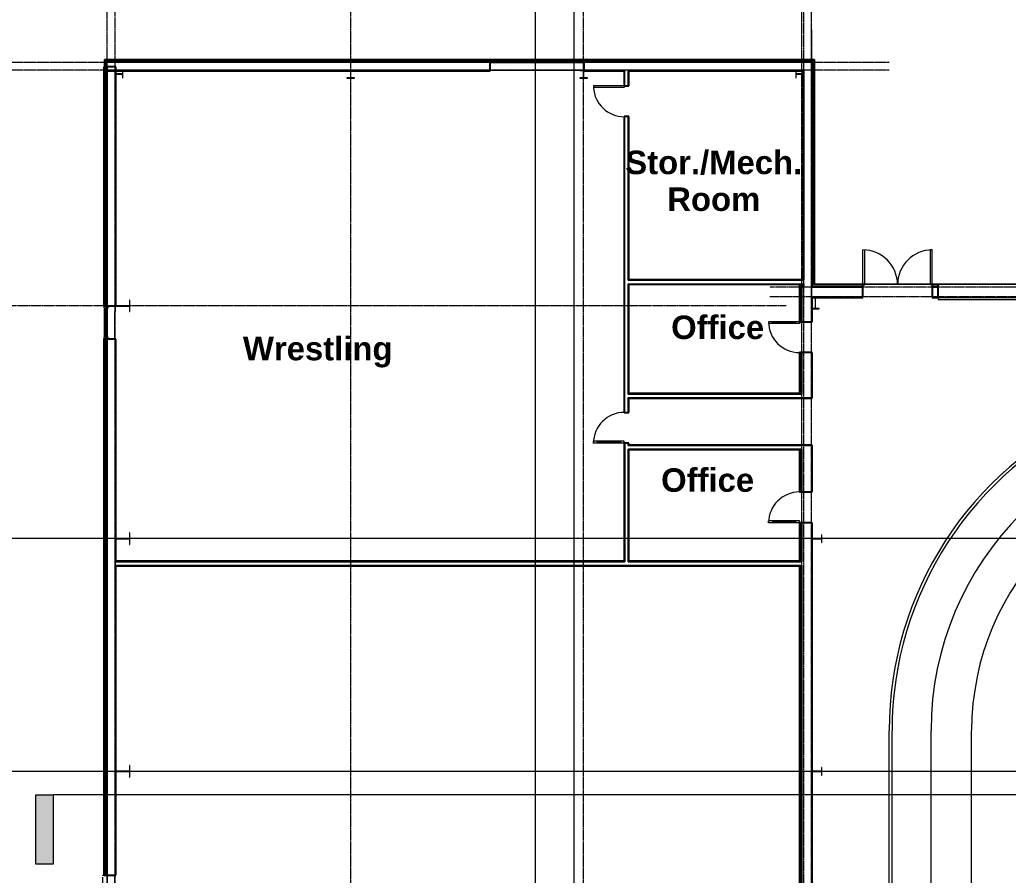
# Model space of a CAD drawing. Header units: inches. Extents: x 21341 to 27231, y -23509 to -20035.
# Drawn here: x 21971 to 22995, y -21734 to -20847 of the extents above; entities that cross this region are included whole.
import ezdxf

# ---------------------------------------------------------------- set-up
doc = ezdxf.new("R2010")
doc.units = ezdxf.units.IN
doc.header["$MEASUREMENT"] = 0
doc.linetypes.add('Grid Line 1_2_', pattern=[0.875, 0.5, -0.125, 0.125, -0.125])
for name, color, linetype, lineweight in [('A-DOOR', 31, 'Continuous', 9), ('A-DOOR-GLAZ', 31, 'Continuous', 15), ('A-FLOR-HRAL', 11, 'Continuous', 9), ('A-FLOR-OTLN', 90, 'Continuous', 9), ('A-GLAZ-CURT', 52, 'Continuous', 9), ('A-GLAZ-CWMG', 51, 'Continuous', 9), ('A-WALL', 113, 'Continuous', 9), ('A-WALL-PATT', 111, 'Continuous', 25), ('C-BLDG-PADS', 91, 'Continuous', 9), ('C-TOPO', 7, 'Continuous', 9), ('EOP-PR', 4, 'Continuous', 9), ('G-ANNO-SYMB', 111, 'Continuous', 9), ('I-WALL', 2, 'Continuous', 9), ('L-SITE-WALL', 31, 'Continuous', 9), ('M-AREA-IDEN', 171, 'Continuous', 9), ('S-BEAM', 12, 'Continuous', 9), ('S-COLS', 52, 'Continuous', 9), ('S-GRID', 1, 'Continuous', 9)]:
    doc.layers.add(name, color=color, linetype=linetype, lineweight=lineweight)
doc.styles.add('Arial_B_1', font='arialbd.ttf', dxfattribs={"height": 24.354149})
pattern_1 = [(45, (0, 0), (-19.00703, 19.00703), []), (45, (0, 28.8), (-19.00703, 19.00703), [])]
pattern_2 = [(0, (0, 0), (61.44, 15.36), [2.534, -43.546, 2.534, -43.546, -245.76]), (0, (0, 0), (61.44, 15.36), [-92.16, 2.534, -89.626, 2.534, -43.546, -107.52]), (0, (0, 0), (61.44, 15.36), [-230.4, 2.534, -28.186, 2.534, -74.266]), (120, (23.04, 7.68), (-44.02215, 45.528601), [2.534, -43.546, 2.534, -43.546, -245.76]), (120, (23.04, 7.68), (-44.02215, 45.528601), [-92.16, 2.534, -89.626, 2.534, -43.546, -107.52]), (120, (23.04, 7.68), (-44.02215, 45.528601), [-230.4, 2.534, -28.186, 2.534, -74.266]), (240, (30.72, 38.4), (-17.41785, -60.888601), [2.534, -43.546, 2.534, -43.546, -245.76]), (240, (30.72, 38.4), (-17.41785, -60.888601), [-92.16, 2.534, -89.626, 2.534, -43.546, -107.52]), (240, (30.72, 38.4), (-17.41785, -60.888601), [-230.4, 2.534, -28.186, 2.534, -74.266])]
pattern_3 = [(0, (0, 0), (0, 24), []), (90, (0, 0), (-24, 1e-15), [])]

# ---------------------------------------------------------------- blocks, each defined once
blk = doc.blocks.new('Girt_C - 8_D-1076698-First Floor Plan')
at = {"layer": 'S-BEAM'}
for p, q in [((22061.6, -21143.7), (22061.6, -21143.9)), ((22061.6, -21145.9), (22061.6, -21176.2)), ((22069.6, -21178.2), (22069.6, -21149.8)), ((22061.6, -21733.9), (22061.6, -22301.9)), ((22069.6, -21861.6), (22069.6, -21733.9)), ((22069.6, -22102.8), (22069.6, -21873.6)), ((22069.6, -22336.6), (22069.6, -22114.8)), ((22061.6, -22303.9), (22061.6, -22334.2)), ((22061.6, -22336.2), (22061.6, -22336.6))]:
    blk.add_line(p, q, dxfattribs=at)
blk = doc.blocks.new('Single-Glass 1 - 32_ x96_-948363-First Floor Plan')
at = {"layer": 'A-DOOR', "lineweight": 13}
for p, q in [((14, -2.375), (14, -6.375)), ((16, -2.375), (14, -2.375)), ((14, -6.375), (16, -6.375)), ((16, -2.375), (16, -6.375)), ((14, -30.375), (14, -34.375)), ((14, -30.375), (16, -30.375)), ((16, -30.375), (16, -34.375)), ((16, -34.375), (14, -34.375))]:
    blk.add_line(p, q, dxfattribs=at)
at = {"layer": 'A-DOOR'}
for p, q in [((14, -6.375), (14, -30.375)), ((16, -6.375), (16, -30.375))]:
    blk.add_line(p, q, dxfattribs=at)
blk.add_arc((16, -2.375), 32, 180, 270, dxfattribs=at)
at = {"layer": 'A-DOOR-GLAZ'}
blk.add_line((15, -30.375), (15, -6.375), dxfattribs=at)
blk = doc.blocks.new('Single-Flush - 32_ x 84_-489871-First Floor Plan')
at = {"layer": 'A-DOOR', "lineweight": 13}
for p, q in [((14, 2.4), (14, 34.4)), ((16, 34.4), (14, 34.4)), ((16, 2.4), (16, 34.4)), ((16, 2.4), (14, 2.4))]:
    blk.add_line(p, q, dxfattribs=at)
at = {"layer": 'A-DOOR'}
blk.add_arc((16, 2.4), 32.1, 93.5759, 180, dxfattribs=at)
blk = doc.blocks.new('System Panel - Glazed-827491-First Floor Plan')
at = {"layer": 'A-GLAZ-CURT'}
for p, q in [((15.125, -0.25), (-15.125, -0.25)), ((-15.125, -0.25), (-15.125, -1.25)), ((-15.125, -1.25), (-15.125, -0.25)), ((15.125, -0.25), (-15.125, -0.25)), ((-15.125, -1.25), (15.125, -1.25)), ((-15.125, -1.25), (15.125, -1.25)), ((15.125, -1.25), (15.125, -0.25)), ((15.125, -0.25), (15.125, -1.25))]:
    blk.add_line(p, q, dxfattribs=at)
blk = doc.blocks.new('Rectangular Mullion - Rectangular Mullion 1-827436-First Floor Plan')
at = {"layer": 'A-GLAZ-CWMG', "lineweight": 13}
for p, q in [((-2, 3), (0, 3)), ((-2, -1.5), (-2, 3)), ((0, 3), (0, -1.5)), ((0, -1.5), (-2, -1.5))]:
    blk.add_line(p, q, dxfattribs=at)
blk = doc.blocks.new('Rectangular Mullion - Rectangular Mullion 1-827439-First Floor Plan')
at = {"layer": 'A-GLAZ-CWMG', "lineweight": 13}
for p, q in [((0, 3), (-2, 3)), ((-2, 3), (-2, -1.5)), ((0, -1.5), (0, 3)), ((-2, -1.5), (0, -1.5))]:
    blk.add_line(p, q, dxfattribs=at)
blk = doc.blocks.new('Rectangular Mullion - Rectangular Mullion 1-995980-First Floor Plan')
at = {"layer": 'A-GLAZ-CWMG'}
for p, q in [((22056.5, -21733.9), (22057.9, -21733.9)), ((22056.5, -21735.9), (22056.5, -21768.9)), ((22061, -21735.9), (22061, -21768.9))]:
    blk.add_line(p, q, dxfattribs=at)
blk = doc.blocks.new('Double-Flush - 72_ x 96_-983185-First Floor Plan')
at = {"layer": 'A-DOOR', "lineweight": 13}
for p, q in [((-36, -6.6), (-36, -42.6)), ((-36, -6.6), (-34, -6.6)), ((-34, -6.6), (-34, -42.6)), ((34, -6.6), (34, -42.6)), ((36, -6.6), (34, -6.6)), ((36, -6.6), (36, -42.6)), ((-36, -42.6), (-34, -42.6))]:
    blk.add_line(p, q, dxfattribs=at)
at = {"layer": 'A-DOOR'}
for centre, start, end in [((-36, -6.6), 270, 360), ((36, -6.6), 180, 270)]:
    blk.add_arc(centre, 36, start, end, dxfattribs=at)
blk = doc.blocks.new('overhead door - one-983186-First Floor Plan')
at = {"layer": 'A-DOOR'}
for p, q in [((54, -7), (-54, -7)), ((-54, -7), (-54, -8.75)), ((-54, -8.75), (54, -8.75)), ((54, -8.75), (54, -7))]:
    blk.add_line(p, q, dxfattribs=at)
blk = doc.blocks.new('Top Rail Type - Top Rail_Internal_-939601-First Floor Plan')
at = {"layer": 'A-FLOR-HRAL'}
for p, q in [((22871.7, -21906.1), (22871.7, -21584.1)), ((22874.8, -21906.1), (22874.8, -21584.1))]:
    blk.add_line(p, q, dxfattribs=at)
for radius, start in [(361.5, 114.3202), (358.5, 114.0064)]:
    blk.add_arc((23233.3, -21584.1), radius, start, 180, dxfattribs=at)
blk = doc.blocks.new('Single-Glass 1 - 32_ x96_-948364-First Floor Plan')
at = {"layer": 'A-DOOR', "lineweight": 13}
for p, q in [((14, -6.625), (14, -10.625)), ((16, -6.625), (14, -6.625)), ((16, -6.625), (16, -10.625)), ((14, -10.625), (16, -10.625)), ((14, -34.625), (14, -38.625)), ((14, -34.625), (16, -34.625)), ((16, -38.625), (14, -38.625)), ((16, -34.625), (16, -38.625))]:
    blk.add_line(p, q, dxfattribs=at)
at = {"layer": 'A-DOOR'}
for p, q in [((14, -10.625), (14, -34.625)), ((16, -10.625), (16, -34.625))]:
    blk.add_line(p, q, dxfattribs=at)
blk.add_arc((16, -6.625), 32, 180, 270, dxfattribs=at)
at = {"layer": 'A-DOOR-GLAZ'}
blk.add_line((15, -34.625), (15, -10.625), dxfattribs=at)
blk = doc.blocks.new('Single-Glass 1 - 32_ x96_-948365-First Floor Plan')
at = {"layer": 'A-DOOR', "lineweight": 13}
for p, q in [((14, 34.625), (14, 38.625)), ((16, 38.625), (14, 38.625)), ((14, 34.625), (16, 34.625)), ((16, 34.625), (16, 38.625)), ((14, 10.625), (16, 10.625)), ((14, 6.625), (14, 10.625)), ((16, 6.625), (16, 10.625)), ((16, 6.625), (14, 6.625))]:
    blk.add_line(p, q, dxfattribs=at)
at = {"layer": 'A-DOOR'}
for p, q in [((14, 10.625), (14, 34.625)), ((16, 10.625), (16, 34.625))]:
    blk.add_line(p, q, dxfattribs=at)
blk.add_arc((16, 6.625), 32, 90, 180, dxfattribs=at)
at = {"layer": 'A-DOOR-GLAZ'}
blk.add_line((15, 34.625), (15, 10.625), dxfattribs=at)
blk = doc.blocks.new('Girt_C - 8_D-1076703-First Floor Plan')
at = {"layer": 'S-BEAM'}
for p, q in [((22555.3, -20891.6), (22458.5, -20891.6)), ((22458.5, -20899.6), (22551.1, -20899.6))]:
    blk.add_line(p, q, dxfattribs=at)
blk = doc.blocks.new('Section - 3_32_ x 3_8_-18514-First Floor Plan')
at = {"layer": 'G-ANNO-SYMB'}
blk.add_hatch(color=256, dxfattribs=at).paths.add_polyline_path([(0, 0.375), (0, 0), (-0.09375, 0), (-0.09375, 0.375)], flags=0)
for p, q in [((0, 0.375), (-0.09375, 0.375)), ((-0.09375, 0.375), (-0.09375, 0)), ((0, 0), (0, 0.375)), ((-0.09375, 0), (0, 0))]:
    blk.add_line(p, q, dxfattribs=at)

msp = doc.modelspace()

# ---------------------------------------------------------------- hatches: boundary and pattern name
at = {"layer": 'A-WALL-PATT', "lineweight": 9}
h = msp.add_hatch(dxfattribs=at)
h.set_pattern_fill('FP_15', color=256, style=0, pattern_type=2)
h.set_pattern_definition(pattern_3)
h.paths.add_polyline_path([(22060.14023, -20891.55281), (22458.51523, -20891.55281), (22458.51523, -20890.55281), (22060.14023, -20890.55281)], flags=0)
h = msp.add_hatch(dxfattribs=at)
h.set_pattern_fill('FP_15', color=256, style=0, pattern_type=2)
h.set_pattern_definition(pattern_3)
h.paths.add_polyline_path([(22555.26523, -20891.55281), (22792.39023, -20891.55281), (22792.39023, -20890.55281), (22555.26523, -20890.55281)], flags=0)
h = msp.add_hatch(dxfattribs=at)
h.set_pattern_fill('FP_15', color=256, style=0, pattern_type=2)
h.set_pattern_definition(pattern_3)
h.paths.add_polyline_path([(22791.39023, -21123.30281), (22792.39023, -21123.30281), (22792.39023, -20891.55281), (22791.39023, -20891.55281), (22791.39023, -21121.80281)], flags=0)
h = msp.add_hatch(dxfattribs=at)
h.set_pattern_fill('FP_15', color=256, style=0, pattern_type=2)
h.set_pattern_definition(pattern_3)
h.paths.add_polyline_path([(22059.89023, -21143.67781), (22060.89023, -21143.67781), (22060.89023, -20895.92781), (22059.89023, -20895.92781), (22059.89023, -21019.84138)], flags=0)
h = msp.add_hatch(dxfattribs=at)
h.set_pattern_fill('FP_13', color=256, style=0, pattern_type=2)
h.set_pattern_definition(pattern_2)
h.paths.add_polyline_path([(22597.39999, -21408.49031), (22598.02499, -21408.49031), (22598.02499, -21286.17781), (22597.39999, -21286.17781), (22597.39999, -21329.71138)], flags=0)
h.paths.add_polyline_path([(22598.02499, -21254.17781), (22598.02499, -20947.61531), (22597.39999, -20947.61531), (22597.39999, -21254.17781)], flags=0)
h.paths.add_polyline_path([(22598.02499, -20915.61531), (22598.02499, -20899.55281), (22597.39999, -20899.55281), (22597.39999, -20915.61531)], flags=0)
h = msp.add_hatch(dxfattribs=at)
h.set_pattern_fill('FP_13', color=256, style=0, pattern_type=2)
h.set_pattern_definition(pattern_2)
h.paths.add_polyline_path([(22602.14999, -21408.49031), (22602.14999, -21292.17781), (22601.52499, -21292.17781), (22601.52499, -21408.49031)], flags=0)
h.paths.add_polyline_path([(22601.52499, -21288.67781), (22602.14999, -21288.67781), (22602.14999, -21286.17781), (22601.52499, -21286.17781)], flags=0)
h.paths.add_polyline_path([(22602.14999, -21254.17781), (22602.14999, -21238.67781), (22601.52499, -21238.67781), (22601.52499, -21254.17781)], flags=0)
h.paths.add_polyline_path([(22601.52499, -21235.17781), (22602.14999, -21235.17781), (22602.14999, -21120.80281), (22601.52499, -21120.80281), (22601.52499, -21174.77638)], flags=0)
h.paths.add_polyline_path([(22601.52499, -21117.30281), (22602.14999, -21117.30281), (22602.14999, -20947.61531), (22601.52499, -20947.61531), (22601.52499, -21019.84138)], flags=0)
h.paths.add_polyline_path([(22602.14999, -20915.61531), (22602.14999, -20899.55281), (22601.52499, -20899.55281), (22601.52499, -20915.61531)], flags=0)
h = msp.add_hatch(dxfattribs=at)
h.set_pattern_fill('FP_13', color=256, style=0, pattern_type=2)
h.set_pattern_definition(pattern_2)
h.paths.add_polyline_path([(22782.64023, -21117.30281), (22783.39023, -21117.30281), (22783.39023, -21116.67781), (22602.14999, -21116.67781), (22602.14999, -21117.30281), (22769.70921, -21117.30281)], flags=0)
h = msp.add_hatch(dxfattribs=at)
h.set_pattern_fill('FP_13', color=256, style=0, pattern_type=2)
h.set_pattern_definition(pattern_2)
h.paths.add_polyline_path([(22602.14999, -21121.42781), (22783.39023, -21121.42781), (22783.39023, -21120.80281), (22602.14999, -21120.80281)], flags=0)
h = msp.add_hatch(dxfattribs=at)
h.set_pattern_fill('FP_15', color=256, style=0, pattern_type=2)
h.set_pattern_definition(pattern_3)
h.paths.add_polyline_path([(22780.39023, -21124.30281), (22783.39023, -21124.30281), (22783.39023, -21123.30281), (22780.39023, -21123.30281)], flags=0)
h.paths.add_polyline_path([(25981.01523, -21124.30281), (25981.01523, -21123.30281), (25968.76523, -21123.30281), (25968.76523, -21124.30281)], flags=0)
h.paths.add_polyline_path([(25810.92321, -21124.30281), (25932.76523, -21124.30281), (25932.76523, -21123.30281), (23030.51523, -21123.30281), (23030.51523, -21124.30281), (25257.97521, -21124.30281)], flags=0)
h.paths.add_polyline_path([(22791.39023, -21124.30281), (22844.51523, -21124.30281), (22844.51523, -21123.30281), (22791.39023, -21123.30281)], flags=0)
h.paths.add_polyline_path([(22922.51523, -21124.30281), (22922.51523, -21123.30281), (22916.51523, -21123.30281), (22916.51523, -21124.30281)], flags=0)
h = msp.add_hatch(dxfattribs=at)
h.set_pattern_fill('FP_15', color=256, style=0, pattern_type=2)
h.set_pattern_definition(pattern_3)
h.paths.add_polyline_path([(22781.39023, -22371.36531), (22781.39023, -21413.24031), (22780.39023, -21413.24031), (22780.39023, -22371.36531)], flags=0)
h.paths.add_polyline_path([(22780.39023, -21408.49031), (22781.39023, -21408.49031), (22781.39023, -21368.67781), (22780.39023, -21368.67781), (22780.39023, -21407.17888)], flags=0)
h.paths.add_polyline_path([(22781.39023, -21336.67781), (22781.39023, -21292.80281), (22780.39023, -21292.80281), (22780.39023, -21336.67781)], flags=0)
h.paths.add_polyline_path([(22780.39023, -21234.55281), (22781.39023, -21234.55281), (22781.39023, -21192.17781), (22780.39023, -21192.17781)], flags=0)
h.paths.add_polyline_path([(22780.39023, -21160.17781), (22781.39023, -21160.17781), (22781.39023, -21124.30281), (22780.39023, -21124.30281), (22780.39023, -21136.04263)], flags=0)
h = msp.add_hatch(dxfattribs=at)
h.set_pattern_fill('FP_15', color=256, style=0, pattern_type=2)
h.set_pattern_definition(pattern_3)
h.paths.add_polyline_path([(22059.89023, -21733.86531), (22060.89023, -21733.86531), (22060.89023, -21178.17781), (22059.89023, -21178.17781), (22059.89023, -21639.58138)], flags=0)
h = msp.add_hatch(dxfattribs=at)
h.set_pattern_fill('FP_13', color=256, style=0, pattern_type=2)
h.set_pattern_definition(pattern_2)
h.paths.add_polyline_path([(22781.39023, -21288.67781), (22791.39023, -21288.67781), (22791.39023, -21288.05281), (22602.14999, -21288.05281), (22602.14999, -21288.67781), (22778.89023, -21288.67781)], flags=0)
h = msp.add_hatch(dxfattribs=at)
h.set_pattern_fill('FP_13', color=256, style=0, pattern_type=2)
h.set_pattern_definition(pattern_2)
h.paths.add_polyline_path([(22781.39023, -21292.80281), (22781.39023, -21292.17781), (22602.14999, -21292.17781), (22602.14999, -21292.80281), (22780.39023, -21292.80281)], flags=0)
h = msp.add_hatch(dxfattribs=at)
h.set_pattern_fill('FP_13', color=256, style=0, pattern_type=2)
h.set_pattern_definition(pattern_2)
h.paths.add_polyline_path([(22769.70921, -21409.11531), (22781.39023, -21409.11531), (22781.39023, -21408.49031), (22601.52499, -21408.49031), (22601.52499, -21409.11531)], flags=0)
h.paths.add_polyline_path([(22598.02499, -21409.11531), (22598.02499, -21408.49031), (22069.64023, -21408.49031), (22069.64023, -21409.11531), (22493.23521, -21409.11531)], flags=0)
h = msp.add_hatch(dxfattribs=at)
h.set_pattern_fill('FP_13', color=256, style=0, pattern_type=2)
h.set_pattern_definition(pattern_2)
h.paths.add_polyline_path([(22780.39023, -21413.24031), (22781.39023, -21413.24031), (22781.39023, -21412.61531), (22069.64023, -21412.61531), (22069.64023, -21413.24031), (22778.89023, -21413.24031)], flags=0)
at = {"layer": 'S-COLS'}
h = msp.add_hatch(dxfattribs=at)
h.set_pattern_fill('FP_11', color=256, style=0, pattern_type=2)
h.set_pattern_definition(pattern_1)
h.paths.add_polyline_path([(22309.89023, -20907.80281), (22317.89023, -20907.80281), (22317.89023, -20907.36922), (22314.72616, -20907.36922), (22314.23726, -20907.16671), (22314.03476, -20906.67781), (22314.03476, -20900.67781), (22314.23726, -20900.18891), (22314.72616, -20899.9864), (22317.89023, -20899.9864), (22317.89023, -20899.55281), (22309.89023, -20899.55281), (22309.89023, -20899.9864), (22313.05429, -20899.9864), (22313.54319, -20900.18891), (22313.74569, -20900.67781), (22313.74569, -20906.67781), (22313.54319, -20907.16671), (22313.05429, -20907.36922), (22309.89023, -20907.36922)], flags=0)
h = msp.add_hatch(dxfattribs=at)
h.set_pattern_fill('FP_11', color=256, style=0, pattern_type=2)
h.set_pattern_definition(pattern_1)
h.paths.add_polyline_path([(22559.14023, -20907.80281), (22559.14023, -20907.36922), (22555.97616, -20907.36922), (22555.48726, -20907.16671), (22555.28476, -20906.67781), (22555.28476, -20900.67781), (22555.48726, -20900.18891), (22555.97616, -20899.9864), (22559.14023, -20899.9864), (22559.14023, -20899.55281), (22551.14023, -20899.55281), (22551.14023, -20899.9864), (22554.30429, -20899.9864), (22554.79319, -20900.18891), (22554.99569, -20900.67781), (22554.99569, -20906.67781), (22554.79319, -20907.16671), (22554.30429, -20907.36922), (22551.14023, -20907.36922), (22551.14023, -20907.80281)], flags=0)
h = msp.add_hatch(dxfattribs=at)
h.set_pattern_fill('FP_11', color=256, style=0, pattern_type=2)
h.set_pattern_definition(pattern_1)
h.paths.add_polyline_path([(22782.95663, -20907.55281), (22783.39023, -20907.55281), (22783.39023, -20899.55281), (22782.95663, -20899.55281), (22782.95663, -20902.71687), (22782.75412, -20903.20577), (22782.26523, -20903.40828), (22776.26523, -20903.40828), (22775.77633, -20903.20577), (22775.57382, -20902.71687), (22775.57382, -20899.55281), (22775.14023, -20899.55281), (22775.14023, -20907.55281), (22775.57382, -20907.55281), (22775.57382, -20904.38875), (22775.77633, -20903.89985), (22776.26523, -20903.69734), (22782.26523, -20903.69734), (22782.75412, -20903.89985), (22782.95663, -20904.38875)], flags=0)
h = msp.add_hatch(dxfattribs=at)
h.set_pattern_fill('FP_11', color=256, style=0, pattern_type=2)
h.set_pattern_definition(pattern_1)
h.paths.add_polyline_path([(22069.64023, -21149.80281), (22070.07382, -21149.80281), (22070.07382, -21144.63875), (22070.27633, -21144.14985), (22070.76523, -21143.94734), (22084.01523, -21143.94734), (22084.50412, -21144.14985), (22084.70663, -21144.63875), (22084.70663, -21149.80281), (22085.14023, -21149.80281), (22085.14023, -21137.80281), (22084.70663, -21137.80281), (22084.70663, -21142.96687), (22084.50412, -21143.45577), (22084.01523, -21143.65828), (22070.76523, -21143.65828), (22070.27633, -21143.45577), (22070.07382, -21142.96687), (22070.07382, -21137.80281), (22069.64023, -21137.80281)], flags=0)
h = msp.add_hatch(dxfattribs=at)
h.set_pattern_fill('FP_11', color=256, style=0, pattern_type=2)
h.set_pattern_definition(pattern_1)
h.paths.add_polyline_path([(22799.39023, -21146.80281), (22799.39023, -21146.36922), (22796.22616, -21146.36922), (22795.73726, -21146.16671), (22795.53476, -21145.67781), (22795.53476, -21135.42781), (22795.73726, -21134.93891), (22796.22616, -21134.7364), (22799.39023, -21134.7364), (22799.39023, -21134.30281), (22791.39023, -21134.30281), (22791.39023, -21134.7364), (22794.55429, -21134.7364), (22795.04319, -21134.93891), (22795.24569, -21135.42781), (22795.24569, -21145.67781), (22795.04319, -21146.16671), (22794.55429, -21146.36922), (22791.39023, -21146.36922), (22791.39023, -21146.80281)], flags=0)
h = msp.add_hatch(dxfattribs=at)
h.set_pattern_fill('FP_11', color=256, style=0, pattern_type=2)
h.set_pattern_definition(pattern_1)
h.paths.add_polyline_path([(22084.70663, -21391.05281), (22085.14023, -21391.05281), (22085.14023, -21379.05281), (22084.70663, -21379.05281), (22084.70663, -21384.21687), (22084.50412, -21384.70577), (22084.01523, -21384.90828), (22070.76523, -21384.90828), (22070.27633, -21384.70577), (22070.07382, -21384.21687), (22070.07382, -21379.05281), (22069.64023, -21379.05281), (22069.64023, -21391.05281), (22070.07382, -21391.05281), (22070.07382, -21385.88875), (22070.27633, -21385.39985), (22070.76523, -21385.19734), (22084.01523, -21385.19734), (22084.50412, -21385.39985), (22084.70663, -21385.88875)], flags=0)
h = msp.add_hatch(dxfattribs=at)
h.set_pattern_fill('FP_11', color=256, style=0, pattern_type=2)
h.set_pattern_definition(pattern_1)
h.paths.add_polyline_path([(22801.70663, -21389.05281), (22802.14023, -21389.05281), (22802.14023, -21381.05281), (22801.70663, -21381.05281), (22801.70663, -21384.21687), (22801.50412, -21384.70577), (22801.01523, -21384.90828), (22792.51523, -21384.90828), (22792.02633, -21384.70577), (22791.82382, -21384.21687), (22791.82382, -21381.05281), (22791.39023, -21381.05281), (22791.39023, -21389.05281), (22791.82382, -21389.05281), (22791.82382, -21385.88875), (22792.02633, -21385.39985), (22792.51523, -21385.19734), (22801.01523, -21385.19734), (22801.50412, -21385.39985), (22801.70663, -21385.88875)], flags=0)
h = msp.add_hatch(dxfattribs=at)
h.set_pattern_fill('FP_11', color=256, style=0, pattern_type=2)
h.set_pattern_definition(pattern_1)
h.paths.add_polyline_path([(22069.64023, -21632.30281), (22070.07382, -21632.30281), (22070.07382, -21627.13875), (22070.27633, -21626.64985), (22070.76523, -21626.44734), (22084.01523, -21626.44734), (22084.50412, -21626.64985), (22084.70663, -21627.13875), (22084.70663, -21632.30281), (22085.14023, -21632.30281), (22085.14023, -21620.30281), (22084.70663, -21620.30281), (22084.70663, -21625.46687), (22084.50412, -21625.95577), (22084.01523, -21626.15828), (22070.76523, -21626.15828), (22070.27633, -21625.95577), (22070.07382, -21625.46687), (22070.07382, -21620.30281), (22069.64023, -21620.30281)], flags=0)

# ---------------------------------------------------------------- linework, layer by layer
at = {"layer": 'A-FLOR-OTLN'}
for p, q in [((22915.25546, -21906.0601), (22915.25546, -21584.0601)), ((22957.25546, -21906.0601), (22957.25546, -21584.0601))]:
    msp.add_line(p, q, dxfattribs=at)
for radius in [318, 276]:
    msp.add_arc((23233.25546, -21584.0601), radius, 90, 180, dxfattribs=at)
at = {"layer": 'A-WALL'}
for p, q in [((22458.51523, -20890.55281), (22060.14023, -20890.55281)), ((22458.51523, -20891.55281), (22060.14023, -20891.55281)), ((22792.39023, -20890.55281), (22555.26523, -20890.55281)), ((22791.39023, -20891.55281), (22555.26523, -20891.55281)), ((22791.39023, -20891.55281), (22791.39023, -21124.30281)), ((22792.39023, -20890.55281), (22792.39023, -21123.30281)), ((22058.26523, -20895.92781), (22058.26523, -21143.67781)), ((22059.89023, -20895.92781), (22059.89023, -21143.67781)), ((22458.51523, -20899.55281), (22060.14023, -20899.55281)), ((22060.89023, -20895.92781), (22060.89023, -21143.67781)), ((22061.64023, -20895.92781), (22061.64023, -21143.67781)), ((22069.64023, -20895.92781), (22069.64023, -21143.67781)), ((22598.02499, -20899.55281), (22555.26523, -20899.55281)), ((22597.39999, -20899.55281), (22597.39999, -20900.30281)), ((22598.02499, -20915.61531), (22598.02499, -20899.55281)), ((22601.52499, -20915.61531), (22601.52499, -20899.55281)), ((22783.39023, -20899.55281), (22601.52499, -20899.55281)), ((22602.14999, -20900.30281), (22602.14999, -20899.55281)), ((22783.39023, -20899.55281), (22783.39023, -21117.30281)), ((22598.02499, -21254.17781), (22598.02499, -20947.61531)), ((22601.52499, -21117.30281), (22601.52499, -20947.61531)), ((22601.52499, -21117.30281), (22783.39023, -21117.30281)), ((22782.64023, -21116.67781), (22783.39023, -21116.67781)), ((22601.52499, -21235.17781), (22601.52499, -21120.80281)), ((22601.52499, -21120.80281), (22783.39023, -21120.80281)), ((22780.39023, -21123.30281), (22783.39023, -21123.30281)), ((22780.39023, -21123.30281), (22780.39023, -21160.17781)), ((22781.39023, -21124.30281), (22783.39023, -21124.30281)), ((22781.39023, -21124.30281), (22781.39023, -21160.17781)), ((22782.64023, -21121.42781), (22783.39023, -21121.42781)), ((22782.64023, -21123.30281), (22782.64023, -21121.80281)), ((22783.39023, -21120.80281), (22783.39023, -21124.30281)), ((22791.39023, -21124.30281), (22844.51523, -21124.30281)), ((22792.39023, -21123.30281), (22844.51523, -21123.30281)), ((22916.51523, -21123.30281), (22922.51523, -21123.30281)), ((22916.51523, -21124.30281), (22922.51523, -21124.30281)), ((22791.39023, -21134.30281), (22844.51523, -21134.30281)), ((22791.39023, -21134.30281), (22791.39023, -21160.17781)), ((22916.51523, -21134.30281), (22922.51523, -21134.30281)), ((22058.26523, -21178.17781), (22058.26523, -21733.86531)), ((22059.89023, -21178.17781), (22059.89023, -21733.86531)), ((22060.89023, -21178.17781), (22060.89023, -21733.86531)), ((22061.64023, -21178.17781), (22061.64023, -21733.86531)), ((22069.64023, -21178.17781), (22069.64023, -21733.86531)), ((22780.39023, -21192.17781), (22780.39023, -21234.55281)), ((22781.39023, -21192.17781), (22781.39023, -21235.17781)), ((22791.39023, -21192.17781), (22791.39023, -21239.30281)), ((22601.52499, -21235.17781), (22781.39023, -21235.17781)), ((22601.52499, -21254.17781), (22601.52499, -21238.67781)), ((22601.52499, -21238.67781), (22791.39023, -21238.67781)), ((22778.89023, -21234.55281), (22781.39023, -21234.55281)), ((22598.02499, -21286.17781), (22598.02499, -21409.11531)), ((22601.52499, -21288.67781), (22601.52499, -21286.17781)), ((22601.52499, -21288.67781), (22791.39023, -21288.67781)), ((22781.39023, -21292.17781), (22601.52499, -21292.17781)), ((22601.52499, -21409.11531), (22601.52499, -21292.17781)), ((22778.89023, -21292.80281), (22781.39023, -21292.80281)), ((22780.39023, -21292.80281), (22780.39023, -21336.67781)), ((22781.39023, -21292.17781), (22781.39023, -21336.67781)), ((22791.39023, -21288.05281), (22791.39023, -21336.67781)), ((22780.39023, -21368.67781), (22780.39023, -21408.49031)), ((22781.39023, -21368.67781), (22781.39023, -21409.11531)), ((22791.39023, -21368.67781), (22791.39023, -22371.36531)), ((22069.64023, -21408.49031), (22070.39023, -21408.49031)), ((22069.64023, -21409.11531), (22598.02499, -21409.11531)), ((22069.64023, -21412.61531), (22781.39023, -21412.61531)), ((22069.64023, -21413.24031), (22070.39023, -21413.24031)), ((22601.52499, -21409.11531), (22781.39023, -21409.11531)), ((22778.89023, -21408.49031), (22781.39023, -21408.49031)), ((22778.89023, -21413.24031), (22781.39023, -21413.24031)), ((22780.39023, -21413.24031), (22780.39023, -22371.36531)), ((22781.39023, -21412.61531), (22781.39023, -22371.36531))]:
    msp.add_line(p, q, dxfattribs=at)
at = {"layer": 'A-WALL', "lineweight": 25}
for p, q in [((22555.20273, -20889.62429), (22458.57773, -20889.62429)), ((22458.57773, -20889.62429), (22458.57773, -20891.19909)), ((22458.57773, -20891.19909), (22555.20273, -20891.19909)), ((22555.20273, -20891.19909), (22555.20273, -20889.62429))]:
    msp.add_line(p, q, dxfattribs=at)
at = {"layer": 'C-BLDG-PADS'}
for p, q in [((22794.39023, -20888.55281), (22058.64023, -20888.55281)), ((22058.64023, -20888.55281), (22058.64023, -20895.92781)), ((22794.39023, -21121.30281), (22794.39023, -20888.55281)), ((26284.39023, -21121.30281), (22794.39023, -21121.30281)), ((22058.64023, -21143.67781), (22058.64023, -21143.92781)), ((22058.64023, -21145.92781), (22058.64023, -21176.17781))]:
    msp.add_line(p, q, dxfattribs=at)
at = {"layer": 'C-TOPO'}
for p, q in [((22058.63965, -20895.92781), (22058.63965, -20888.55322)), ((22058.63965, -20888.55322), (22794.38965, -20888.55322)), ((22794.38965, -20888.55322), (22794.38965, -21121.30225)), ((22794.38965, -21121.30225), (26211.39551, -21121.30225)), ((22058.63965, -21143.92781), (22058.63965, -21143.67781)), ((22058.63965, -21176.17781), (22058.63965, -21145.92781))]:
    msp.add_line(p, q, dxfattribs=at)
at = {"layer": 'EOP-PR'}
msp.add_line((22791.52499, -21139.82234), (22791.52499, -20857.82234), dxfattribs=at)
at = {"layer": 'G-ANNO-SYMB'}
for p, q in [((22544.94179, -20694.34266), (22544.94179, -22908.83975)), ((22505.17362, -20818.08211), (22505.17362, -22908.83975)), ((26316.22594, -21650.52261), (22005.48674, -21650.52261))]:
    msp.add_line(p, q, dxfattribs=at)
at = {"layer": 'I-WALL', "lineweight": 25}
for p, q in [((22597.39999, -20900.30281), (22597.39999, -20915.61531)), ((22602.14999, -20915.61531), (22602.14999, -20900.30281)), ((22597.39999, -20915.61531), (22602.14999, -20915.61531)), ((22597.39999, -20947.61531), (22597.39999, -21254.17781)), ((22602.14999, -20947.61531), (22597.39999, -20947.61531)), ((22602.14999, -21116.67781), (22602.14999, -20947.61531)), ((22782.64023, -21116.67781), (22602.14999, -21116.67781)), ((22602.14999, -21234.55281), (22602.14999, -21121.42781)), ((22602.14999, -21121.42781), (22782.64023, -21121.42781)), ((22778.89023, -21234.55281), (22602.14999, -21234.55281)), ((22602.14999, -21254.17781), (22602.14999, -21239.30281)), ((22602.14999, -21239.30281), (22792.14023, -21239.30281)), ((22792.14023, -21239.30281), (22792.14023, -21234.55281)), ((22597.39999, -21254.17781), (22602.14999, -21254.17781)), ((22597.39999, -21286.17781), (22597.39999, -21408.49031)), ((22602.14999, -21286.17781), (22597.39999, -21286.17781)), ((22602.14999, -21288.05281), (22602.14999, -21286.17781)), ((22778.89023, -21288.05281), (22602.14999, -21288.05281)), ((22602.14999, -21292.80281), (22778.89023, -21292.80281)), ((22602.14999, -21408.49031), (22602.14999, -21292.80281)), ((22597.39999, -21408.49031), (22070.39023, -21408.49031)), ((22070.39023, -21413.24031), (22778.89023, -21413.24031)), ((22778.89023, -21408.49031), (22602.14999, -21408.49031))]:
    msp.add_line(p, q, dxfattribs=at)
at = {"layer": 'L-SITE-WALL', "lineweight": 25}
for p, q in [((22458.51523, -20889.05281), (22060.14023, -20889.05281)), ((22060.14023, -20889.05281), (22060.14023, -20900.30281)), ((22458.51523, -20900.30281), (22458.51523, -20889.05281)), ((22793.89023, -20889.05281), (22555.26523, -20889.05281)), ((22555.26523, -20889.05281), (22555.26523, -20900.30281)), ((22793.89023, -21121.80281), (22793.89023, -20889.05281)), ((22070.39023, -20895.92781), (22057.89023, -20895.92781)), ((22057.89023, -20895.92781), (22057.89023, -21143.67781)), ((22060.14023, -20900.30281), (22458.51523, -20900.30281)), ((22070.39023, -21143.67781), (22070.39023, -20895.92781)), ((22555.26523, -20900.30281), (22597.39999, -20900.30281)), ((22602.14999, -20900.30281), (22782.64023, -20900.30281)), ((22782.64023, -20900.30281), (22782.64023, -21116.67781)), ((22782.64023, -21121.80281), (22778.89023, -21121.80281)), ((22778.89023, -21121.80281), (22778.89023, -21160.17781)), ((22782.64023, -21121.42781), (22782.64023, -21121.80281)), ((22844.51523, -21121.80281), (22793.89023, -21121.80281)), ((22844.51523, -21135.05281), (22844.51523, -21121.80281)), ((22922.51523, -21121.80281), (22916.51523, -21121.80281)), ((22916.51523, -21121.80281), (22916.51523, -21135.05281)), ((22922.51523, -21135.05281), (22922.51523, -21121.80281)), ((22792.14023, -21135.05281), (22844.51523, -21135.05281)), ((22792.14023, -21160.17781), (22792.14023, -21135.05281)), ((22916.51523, -21135.05281), (22922.51523, -21135.05281)), ((22057.89023, -21143.67781), (22070.39023, -21143.67781)), ((22778.89023, -21160.17781), (22792.14023, -21160.17781)), ((22070.39023, -21178.17781), (22057.89023, -21178.17781)), ((22057.89023, -21178.17781), (22057.89023, -21733.86531)), ((22070.39023, -21408.49031), (22070.39023, -21178.17781)), ((22792.14023, -21192.17781), (22778.89023, -21192.17781)), ((22778.89023, -21192.17781), (22778.89023, -21234.55281)), ((22792.14023, -21234.55281), (22792.14023, -21192.17781)), ((22792.14023, -21288.05281), (22778.89023, -21288.05281)), ((22778.89023, -21292.80281), (22778.89023, -21336.67781)), ((22792.14023, -21336.67781), (22792.14023, -21288.05281)), ((22778.89023, -21336.67781), (22792.14023, -21336.67781)), ((22792.14023, -21368.67781), (22778.89023, -21368.67781)), ((22778.89023, -21368.67781), (22778.89023, -21408.49031)), ((22792.14023, -22371.36531), (22792.14023, -21368.67781)), ((22070.39023, -21733.86531), (22070.39023, -21413.24031)), ((22778.89023, -21413.24031), (22778.89023, -22371.36531)), ((22057.89023, -21733.86531), (22070.39023, -21733.86531))]:
    msp.add_line(p, q, dxfattribs=at)
at = {"layer": 'S-COLS', "lineweight": 15}
for p, q in [((22070.07382, -20899.55281), (22069.64023, -20899.55281)), ((22069.64023, -20899.55281), (22069.64023, -20907.55281)), ((22070.07382, -20902.71687), (22070.07382, -20899.55281)), ((22070.07382, -20907.55281), (22070.07382, -20904.38875)), ((22076.76523, -20903.40828), (22070.76523, -20903.40828)), ((22070.76523, -20903.69734), (22076.76523, -20903.69734)), ((22077.89023, -20899.55281), (22077.45663, -20899.55281)), ((22077.45663, -20899.55281), (22077.45663, -20902.71687)), ((22077.45663, -20904.38875), (22077.45663, -20907.55281)), ((22077.89023, -20907.55281), (22077.89023, -20899.55281)), ((22317.89023, -20899.55281), (22309.89023, -20899.55281)), ((22309.89023, -20899.55281), (22309.89023, -20899.9864)), ((22309.89023, -20899.9864), (22313.05429, -20899.9864)), ((22313.74569, -20900.67781), (22313.74569, -20906.67781)), ((22314.03476, -20906.67781), (22314.03476, -20900.67781)), ((22314.72616, -20899.9864), (22317.89023, -20899.9864)), ((22317.89023, -20899.9864), (22317.89023, -20899.55281)), ((22559.14023, -20899.55281), (22551.14023, -20899.55281)), ((22551.14023, -20899.55281), (22551.14023, -20899.9864)), ((22551.14023, -20899.9864), (22554.30429, -20899.9864)), ((22554.99569, -20900.67781), (22554.99569, -20906.67781)), ((22555.28476, -20906.67781), (22555.28476, -20900.67781)), ((22555.97616, -20899.9864), (22559.14023, -20899.9864)), ((22559.14023, -20899.9864), (22559.14023, -20899.55281)), ((22775.57382, -20899.55281), (22775.14023, -20899.55281)), ((22775.14023, -20899.55281), (22775.14023, -20907.55281)), ((22775.57382, -20902.71687), (22775.57382, -20899.55281)), ((22775.57382, -20907.55281), (22775.57382, -20904.38875)), ((22782.26523, -20903.40828), (22776.26523, -20903.40828)), ((22776.26523, -20903.69734), (22782.26523, -20903.69734)), ((22783.39023, -20899.55281), (22782.95663, -20899.55281)), ((22782.95663, -20899.55281), (22782.95663, -20902.71687)), ((22782.95663, -20904.38875), (22782.95663, -20907.55281)), ((22783.39023, -20907.55281), (22783.39023, -20899.55281)), ((22069.64023, -20907.55281), (22070.07382, -20907.55281)), ((22077.45663, -20907.55281), (22077.89023, -20907.55281)), ((22313.05429, -20907.36922), (22309.89023, -20907.36922)), ((22309.89023, -20907.36922), (22309.89023, -20907.80281)), ((22309.89023, -20907.80281), (22317.89023, -20907.80281)), ((22317.89023, -20907.36922), (22314.72616, -20907.36922)), ((22317.89023, -20907.80281), (22317.89023, -20907.36922)), ((22554.30429, -20907.36922), (22551.14023, -20907.36922)), ((22551.14023, -20907.36922), (22551.14023, -20907.80281)), ((22551.14023, -20907.80281), (22559.14023, -20907.80281)), ((22559.14023, -20907.36922), (22555.97616, -20907.36922)), ((22559.14023, -20907.80281), (22559.14023, -20907.36922)), ((22775.14023, -20907.55281), (22775.57382, -20907.55281)), ((22782.95663, -20907.55281), (22783.39023, -20907.55281)), ((22070.07382, -21137.80281), (22069.64023, -21137.80281)), ((22069.64023, -21137.80281), (22069.64023, -21149.80281)), ((22070.07382, -21142.96687), (22070.07382, -21137.80281)), ((22085.14023, -21137.80281), (22084.70663, -21137.80281)), ((22084.70663, -21137.80281), (22084.70663, -21142.96687)), ((22085.14023, -21149.80281), (22085.14023, -21137.80281)), ((22799.39023, -21134.30281), (22791.39023, -21134.30281)), ((22791.39023, -21134.30281), (22791.39023, -21134.7364)), ((22791.39023, -21134.7364), (22794.55429, -21134.7364)), ((22795.24569, -21135.42781), (22795.24569, -21145.67781)), ((22795.53476, -21145.67781), (22795.53476, -21135.42781)), ((22796.22616, -21134.7364), (22799.39023, -21134.7364)), ((22799.39023, -21134.7364), (22799.39023, -21134.30281)), ((22069.64023, -21149.80281), (22070.07382, -21149.80281)), ((22070.07382, -21149.80281), (22070.07382, -21144.63875)), ((22084.01523, -21143.65828), (22070.76523, -21143.65828)), ((22070.76523, -21143.94734), (22084.01523, -21143.94734)), ((22084.70663, -21144.63875), (22084.70663, -21149.80281)), ((22084.70663, -21149.80281), (22085.14023, -21149.80281)), ((22794.55429, -21146.36922), (22791.39023, -21146.36922)), ((22791.39023, -21146.36922), (22791.39023, -21146.80281)), ((22791.39023, -21146.80281), (22799.39023, -21146.80281)), ((22799.39023, -21146.36922), (22796.22616, -21146.36922)), ((22799.39023, -21146.80281), (22799.39023, -21146.36922)), ((22070.07382, -21379.05281), (22069.64023, -21379.05281)), ((22069.64023, -21379.05281), (22069.64023, -21391.05281)), ((22070.07382, -21384.21687), (22070.07382, -21379.05281)), ((22070.07382, -21391.05281), (22070.07382, -21385.88875)), ((22084.01523, -21384.90828), (22070.76523, -21384.90828)), ((22070.76523, -21385.19734), (22084.01523, -21385.19734)), ((22085.14023, -21379.05281), (22084.70663, -21379.05281)), ((22084.70663, -21379.05281), (22084.70663, -21384.21687)), ((22084.70663, -21385.88875), (22084.70663, -21391.05281)), ((22085.14023, -21391.05281), (22085.14023, -21379.05281)), ((22791.82382, -21381.05281), (22791.39023, -21381.05281)), ((22791.39023, -21381.05281), (22791.39023, -21389.05281)), ((22791.82382, -21384.21687), (22791.82382, -21381.05281)), ((22791.82382, -21389.05281), (22791.82382, -21385.88875)), ((22801.01523, -21384.90828), (22792.51523, -21384.90828)), ((22792.51523, -21385.19734), (22801.01523, -21385.19734)), ((22802.14023, -21381.05281), (22801.70663, -21381.05281)), ((22801.70663, -21381.05281), (22801.70663, -21384.21687)), ((22801.70663, -21385.88875), (22801.70663, -21389.05281)), ((22802.14023, -21389.05281), (22802.14023, -21381.05281)), ((22069.64023, -21391.05281), (22070.07382, -21391.05281)), ((22084.70663, -21391.05281), (22085.14023, -21391.05281)), ((22791.39023, -21389.05281), (22791.82382, -21389.05281)), ((22801.70663, -21389.05281), (22802.14023, -21389.05281)), ((22070.07382, -21620.30281), (22069.64023, -21620.30281)), ((22069.64023, -21620.30281), (22069.64023, -21632.30281)), ((22070.07382, -21625.46687), (22070.07382, -21620.30281)), ((22085.14023, -21620.30281), (22084.70663, -21620.30281)), ((22084.70663, -21620.30281), (22084.70663, -21625.46687)), ((22085.14023, -21632.30281), (22085.14023, -21620.30281)), ((22069.64023, -21632.30281), (22070.07382, -21632.30281)), ((22070.07382, -21632.30281), (22070.07382, -21627.13875)), ((22084.01523, -21626.15828), (22070.76523, -21626.15828)), ((22070.76523, -21626.44734), (22084.01523, -21626.44734)), ((22084.70663, -21627.13875), (22084.70663, -21632.30281)), ((22084.70663, -21632.30281), (22085.14023, -21632.30281)), ((22791.82382, -21622.30281), (22791.39023, -21622.30281)), ((22791.39023, -21622.30281), (22791.39023, -21630.30281)), ((22791.39023, -21630.30281), (22791.82382, -21630.30281)), ((22791.82382, -21625.46687), (22791.82382, -21622.30281)), ((22791.82382, -21630.30281), (22791.82382, -21627.13875)), ((22801.01523, -21626.15828), (22792.51523, -21626.15828)), ((22792.51523, -21626.44734), (22801.01523, -21626.44734)), ((22802.14023, -21622.30281), (22801.70663, -21622.30281)), ((22801.70663, -21622.30281), (22801.70663, -21625.46687)), ((22801.70663, -21627.13875), (22801.70663, -21630.30281)), ((22801.70663, -21630.30281), (22802.14023, -21630.30281)), ((22802.14023, -21630.30281), (22802.14023, -21622.30281))]:
    msp.add_line(p, q, dxfattribs=at)
for centre, start, end in [((22070.76523, -20902.71687), 180, 270), ((22070.76523, -20904.38875), 90, 180), ((22076.76523, -20902.71687), 270, 0), ((22076.76523, -20904.38875), 0, 90), ((22313.05429, -20900.67781), 0, 90), ((22314.72616, -20900.67781), 90, 180), ((22554.30429, -20900.67781), 0, 90), ((22555.97616, -20900.67781), 90, 180), ((22776.26523, -20902.71687), 180, 270), ((22776.26523, -20904.38875), 90, 180), ((22782.26523, -20902.71687), 270, 0), ((22782.26523, -20904.38875), 0, 90), ((22313.05429, -20906.67781), 270, 0), ((22314.72616, -20906.67781), 180, 270), ((22554.30429, -20906.67781), 270, 0), ((22555.97616, -20906.67781), 180, 270), ((22794.55429, -21135.42781), 0, 90), ((22796.22616, -21135.42781), 90, 180), ((22070.76523, -21142.96687), 180, 270), ((22070.76523, -21144.63875), 90, 180), ((22084.01523, -21142.96687), 270, 0), ((22084.01523, -21144.63875), 0, 90), ((22794.55429, -21145.67781), 270, 0), ((22796.22616, -21145.67781), 180, 270), ((22070.76523, -21384.21687), 180, 270), ((22070.76523, -21385.88875), 90, 180), ((22084.01523, -21384.21687), 270, 0), ((22084.01523, -21385.88875), 0, 90), ((22792.51523, -21384.21687), 180, 270), ((22792.51523, -21385.88875), 90, 180), ((22801.01523, -21384.21687), 270, 0), ((22801.01523, -21385.88875), 0, 90), ((22070.76523, -21625.46687), 180, 270), ((22070.76523, -21627.13875), 90, 180), ((22084.01523, -21625.46687), 270, 0), ((22084.01523, -21627.13875), 0, 90), ((22792.51523, -21625.46687), 180, 270), ((22792.51523, -21627.13875), 90, 180), ((22801.01523, -21625.46687), 270, 0), ((22801.01523, -21627.13875), 0, 90)]:
    msp.add_arc(centre, 0.69141, start, end, dxfattribs=at)
at = {"layer": 'S-GRID', "linetype": 'Grid Line 1_2_'}
for p, q in [((22069.64023, -23155.1009), (22069.64023, -20130.84867)), ((22313.89023, -23155.1009), (22313.89023, -20130.84867)), ((22555.14023, -23155.1009), (22555.14023, -20130.84867)), ((22783.39023, -22389.5762), (22783.39023, -20130.84867)), ((22061.64023, -22996.33861), (22061.64023, -20226.84867)), ((22791.39023, -22389.5762), (22791.39023, -20226.84867)), ((22781.39023, -22389.5762), (22781.39023, -20646.05281)), ((22791.39023, -22389.5762), (22791.39023, -20646.05281)), ((22871.85188, -20891.55281), (21567.35909, -20891.55281)), ((22871.85188, -20899.55281), (21471.35909, -20899.55281)), ((27001.46684, -21124.30281), (22748.01523, -21124.30281)), ((27097.46684, -21134.30281), (22748.01523, -21134.30281)), ((22765.01217, -21143.80281), (21471.35909, -21143.80281)), ((26427.34156, -21385.05281), (21471.35909, -21385.05281)), ((27097.46684, -21385.05281), (21928.01523, -21385.05281)), ((26427.34156, -21626.30281), (21471.35909, -21626.30281)), ((27097.46684, -21626.30281), (21928.01523, -21626.30281))]:
    msp.add_line(p, q, dxfattribs=at)

# ---------------------------------------------------------------- block references
at = {"layer": 'A-DOOR'}
for name, p, rotation in [('Single-Flush - 32_ x 84_-489871-First Floor Plan', (22599.77499, -20931.61531), 89.99999999999959), ('Double-Flush - 72_ x 96_-983185-First Floor Plan', (22880.51523, -21128.42781), 180), ('Single-Glass 1 - 32_ x96_-948365-First Floor Plan', (22785.51523, -21176.17781), 90), ('Single-Glass 1 - 32_ x96_-948363-First Floor Plan', (22599.77499, -21270.17781), 269.9999999999996), ('Single-Glass 1 - 32_ x96_-948364-First Floor Plan', (22785.51523, -21352.67781), 270)]:
    msp.add_blockref(name, p, dxfattribs=dict(at, rotation=rotation))
msp.add_blockref('overhead door - one-983186-First Floor Plan', (22976.51523, -21128.42781), dxfattribs=at)
at = {"layer": 'A-FLOR-HRAL'}
msp.add_blockref('Top Rail Type - Top Rail_Internal_-939601-First Floor Plan', (0, 0), dxfattribs=at)
at = {"layer": 'A-GLAZ-CURT', "rotation": 89.99999999996432}
msp.add_blockref('System Panel - Glazed-827491-First Floor Plan', (22059.51523, -21161.05281), dxfattribs=at)
at = {"layer": 'A-GLAZ-CWMG', "extrusion": (0, 0, -1), "rotation": 90.00000000003568}
msp.add_blockref('Rectangular Mullion - Rectangular Mullion 1-827436-First Floor Plan', (-22059.51523, -21143.92781), dxfattribs=at)
at = {"layer": 'A-GLAZ-CWMG', "rotation": 269.9999999999644}
msp.add_blockref('Rectangular Mullion - Rectangular Mullion 1-827439-First Floor Plan', (22059.51523, -21178.17781), dxfattribs=at)
at = {"layer": 'A-GLAZ-CWMG'}
msp.add_blockref('Rectangular Mullion - Rectangular Mullion 1-995980-First Floor Plan', (0, 0), dxfattribs=at)
at = {"layer": 'G-ANNO-SYMB', "extrusion": (0, 0, -1), "xscale": 191.9999999999999, "yscale": 191.9999999999999, "zscale": 191.9999999999999, "rotation": 180}
msp.add_blockref('Section - 3_32_ x 3_8_-18514-First Floor Plan', (-22005.48674, -21650.52261), dxfattribs=at)
at = {"layer": 'S-BEAM'}
for name in ['Girt_C - 8_D-1076703-First Floor Plan', 'Girt_C - 8_D-1076698-First Floor Plan']:
    msp.add_blockref(name, (0, 0), dxfattribs=at)

# ---------------------------------------------------------------- texts
at = {"layer": 'M-AREA-IDEN', "attachment_point": 2, "line_spacing_factor": 0.938532, "style": 'Arial_B_1'}
for s, insert, char_height, width in [('Stor./Mech.\\PRoom', (22690.06673, -20982.95169), 24.3541488, 212.544), ('Office', (22694.06863, -21153.84511), 24.354149, 112.032), ('Wrestling', (22279.67726, -21175.87781), 24.354149, 179.712), ('Office', (22683.69589, -21312.13177), 24.354149, 112.032)]:
    msp.add_mtext(s, dxfattribs=dict(at, insert=insert, char_height=char_height, width=width))

doc.saveas('drawing.dxf')
